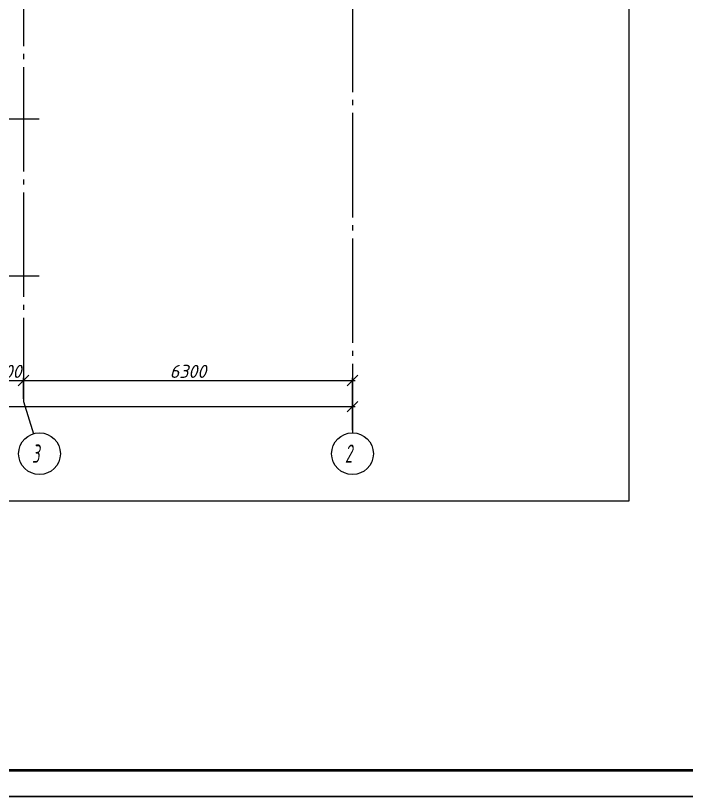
# Model space of a CAD drawing. Header units: millimetres. Extents: x 0 to 1093, y 0 to 420.
# Drawn here: x 519.7 to 648.1, y 0 to 149.4 of the extents above; entities that cross this region are included whole.
import ezdxf

# ---------------------------------------------------------------- set-up
doc = ezdxf.new("R2010")
doc.units = ezdxf.units.MM
doc.linetypes.add('ГОСТ 2.303 5', pattern=[24, 20, -1.5, 1, -1.5])
for name, color, linetype in [('Viewport1ForCustomObjects_0', 7, 'Continuous'), ('Viewport2ForCustomObjects_0', 7, 'Continuous'), ('Рамка', 7, 'Continuous'), ('Строительные оси', 7, 'Continuous')]:
    doc.layers.add(name, color=color, linetype=linetype)
doc.styles.add('2.5', font='isocpeui.ttf')
doc.styles.add('CustomTextStyle24', font='isocpeui.ttf', dxfattribs={"width": 0.592798, "height": 3.5})
doc.styles.add('CustomTextStyle25', font='isocpeui.ttf', dxfattribs={"width": 0.592798, "height": 3.5})
doc.dimstyles.new('ISO-100', dxfattribs={"dimtxt": 2.5, "dimasz": 2, "dimexe": 0.5, "dimexo": 0.5, "dimgap": 0.5, "dimtad": 1, "dimdec": 0, "dimlfac": 100, "dimzin": 0, "dimdsep": 46, "dimtxsty": '2.5', "dimblk": 'OBLIQUE', "dimcen": 0, "dimdle": 0.5, "dimclrd": 3, "dimclre": 3, "dimadec": 0, "dimazin": 0, "dimtfac": 1, "dimtdec": 0, "dimtmove": 0, "dimatfit": 1, "dimfxl": 1, "dimtolj": 1, "dimtzin": 0, "dimlwd": -1, "dimarcsym": 0})

# ---------------------------------------------------------------- blocks, each defined once
blk = doc.blocks.new('_Oblique')
at = {"color": 0, "linetype": 'ByBlock', "lineweight": -2}
blk.add_line((-0.5, -0.5), (0.5, 0.5), dxfattribs=at)
blk = doc.blocks.new('*D348')
at = {"layer": 'Defpoints', "color": 0, "ltscale": 100, "transparency": 16777216}
for p in [(521.19, 79.59), (521.19, 75.59), (515.19, 69.59)]:
    blk.add_point(p, dxfattribs=at)
at = {"layer": 'Строительные оси', "color": 3, "ltscale": 100, "transparency": 16777216}
blk.add_line((514.69, 79.59), (521.69, 79.59), dxfattribs=at)
at = {"layer": 'Строительные оси', "color": 3, "lineweight": -2, "ltscale": 100, "transparency": 16777216}
for p, q in [((515.19, 70.09), (515.19, 80.09)), ((521.19, 76.09), (521.19, 80.09))]:
    blk.add_line(p, q, dxfattribs=at)
at = {"layer": 'Строительные оси', "color": 3, "ltscale": 100, "transparency": 16777216, "xscale": 2, "yscale": 2, "zscale": 2, "rotation": 180}
blk.add_blockref('_Oblique', (515.19, 79.59), dxfattribs=at)
at = {"layer": 'Строительные оси', "color": 3, "ltscale": 100, "transparency": 16777216, "xscale": 2, "yscale": 2, "zscale": 2}
blk.add_blockref('_Oblique', (521.19, 79.59), dxfattribs=at)
at = {"layer": 'Строительные оси', "color": 0, "ltscale": 100, "transparency": 16777216, "insert": (518.19, 81.34), "char_height": 2.5, "attachment_point": 5, "style": '2.5'}
blk.add_mtext('\\A1;600', dxfattribs=at)
blk = doc.blocks.new('*D349')
at = {"layer": 'Defpoints', "color": 0, "ltscale": 100, "transparency": 16777216}
for p in [(584.19, 79.59), (521.19, 75.59), (584.19, 69.59)]:
    blk.add_point(p, dxfattribs=at)
at = {"layer": 'Строительные оси', "color": 3, "ltscale": 100, "transparency": 16777216}
blk.add_line((520.69, 79.59), (584.69, 79.59), dxfattribs=at)
at = {"layer": 'Строительные оси', "color": 3, "lineweight": -2, "ltscale": 100, "transparency": 16777216}
for p, q in [((521.19, 76.09), (521.19, 80.09)), ((584.19, 70.09), (584.19, 80.09))]:
    blk.add_line(p, q, dxfattribs=at)
at = {"layer": 'Строительные оси', "color": 3, "ltscale": 100, "transparency": 16777216, "xscale": 2, "yscale": 2, "zscale": 2, "rotation": 180}
blk.add_blockref('_Oblique', (521.19, 79.59), dxfattribs=at)
at = {"layer": 'Строительные оси', "color": 3, "ltscale": 100, "transparency": 16777216, "xscale": 2, "yscale": 2, "zscale": 2}
blk.add_blockref('_Oblique', (584.19, 79.59), dxfattribs=at)
at = {"layer": 'Строительные оси', "color": 0, "ltscale": 100, "transparency": 16777216, "insert": (552.69, 81.34), "char_height": 2.5, "attachment_point": 5, "style": '2.5'}
blk.add_mtext('\\A1;6300', dxfattribs=at)
blk = doc.blocks.new('*D350')
at = {"layer": 'Defpoints', "color": 0, "ltscale": 100, "transparency": 16777216}
for p in [(584.19, 74.59), (98.19, 69.59), (584.19, 69.59)]:
    blk.add_point(p, dxfattribs=at)
at = {"layer": 'Строительные оси', "color": 3, "lineweight": -2, "ltscale": 100, "transparency": 16777216}
for p, q in [((98.19, 70.09), (98.19, 75.09)), ((584.19, 70.09), (584.19, 75.09))]:
    blk.add_line(p, q, dxfattribs=at)
at = {"layer": 'Строительные оси', "color": 3, "ltscale": 100, "transparency": 16777216}
blk.add_line((97.69, 74.59), (584.69, 74.59), dxfattribs=at)
at = {"layer": 'Строительные оси', "color": 3, "ltscale": 100, "transparency": 16777216, "xscale": 2, "yscale": 2, "zscale": 2, "rotation": 180}
blk.add_blockref('_Oblique', (98.19, 74.59), dxfattribs=at)
at = {"layer": 'Строительные оси', "color": 3, "ltscale": 100, "transparency": 16777216, "xscale": 2, "yscale": 2, "zscale": 2}
blk.add_blockref('_Oblique', (584.19, 74.59), dxfattribs=at)
at = {"layer": 'Строительные оси', "color": 0, "ltscale": 100, "transparency": 16777216, "insert": (348.08, 76.34), "char_height": 2.5, "attachment_point": 5, "style": '2.5'}
blk.add_mtext('\\A1;48600', dxfattribs=at)
blk = doc.blocks.new('*E373')
at = {"layer": 'Строительные оси', "color": 3, "linetype": 'ГОСТ 2.303 5', "lineweight": 25}
for p, q in [((183.43, 258.86), (183.43, -45.14)), ((246.43, 202.07), (246.43, -45.14)), ((186.43, 8.86), (-283.57, 8.86)), ((186.43, -21.14), (-283.57, -21.14)), ((183.43, -45.14), (185.33, -51.32)), ((246.43, -45.14), (246.43, -51.14))]:
    blk.add_line(p, q, dxfattribs=at)
at = {"layer": 'Строительные оси', "color": 3, "linetype": 'Continuous', "lineweight": 25}
for centre in [(186.51, -55.14), (246.43, -55.14)]:
    blk.add_circle(centre, 4, dxfattribs=at)
at = {"layer": 'Строительные оси', "linetype": 'Continuous', "lineweight": 25, "width": 0.592798}
for s, style, p in [('3', 'CustomTextStyle24', (185.06, -56.89)), ('2', 'CustomTextStyle25', (244.98, -56.89))]:
    blk.add_text(s, height=3.5, dxfattribs=dict(at, style=style)).set_placement(p)
blk = doc.blocks.new('CustomObjectsInViewport1_0')
at = {"layer": 'Рамка', "lineweight": 30}
blk.add_line((891, 0), (2.3, 0), dxfattribs=at)

msp = doc.modelspace()

# ---------------------------------------------------------------- linework, layer by layer
at = {"layer": 'Defpoints', "linetype": 'Continuous'}
msp.add_lwpolyline([(35, 56.586), (637.188, 56.586), (637.188, 400), (35, 400)], close=True, dxfattribs=at)
at = {"layer": 'Рамка', "lineweight": 50}
msp.add_lwpolyline([(886, 5), (886, 415), (20, 415), (20, 5)], close=True, dxfattribs=at)

# ---------------------------------------------------------------- block references
at = {"layer": 'Viewport1ForCustomObjects_0'}
msp.add_blockref('CustomObjectsInViewport1_0', (0, 0), dxfattribs=at)
at = {"layer": 'Viewport2ForCustomObjects_0'}
msp.add_blockref('*E373', (337.756, 120.729), dxfattribs=at)

# ---------------------------------------------------------------- dimensions: what is measured, and where the dimension line sits
at = {"layer": 'Строительные оси', "ltscale": 100}
for base, p1, p2, picture, middle in [((521.188, 79.586), (515.188, 69.586), (521.188, 75.586), '*D348', (518.188, 79.586)), ((584.188, 74.586), (98.188, 69.586), (584.188, 69.586), '*D350', (348.084, 74.586))]:
    dim = msp.add_linear_dim(base=base, p1=p1, p2=p2, dimstyle='ISO-100', override={"dimscale": 1, "dimlfac": 100}, dxfattribs=at)
    dim.commit()
    dim.dimension.update_dxf_attribs({"geometry": picture, "text_midpoint": middle, "dimtype": 160})
dim = msp.add_linear_dim(base=(584.188, 79.586), p1=(521.188, 75.586), p2=(584.188, 69.586), dimstyle='ISO-100', override={"dimscale": 1, "dimlfac": 100}, dxfattribs=at)
dim.commit()
dim.dimension.update_dxf_attribs({"geometry": '*D349', "text_midpoint": (552.688, 81.336)})

doc.saveas('drawing.dxf')
